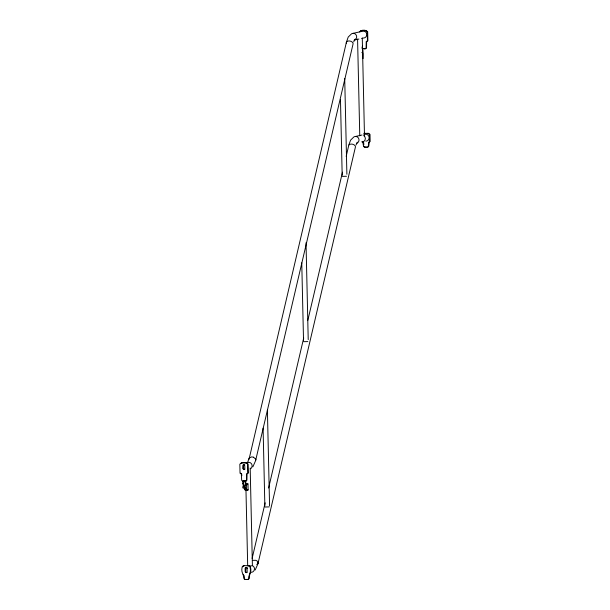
<?xml version="1.0" encoding="UTF-8"?>
<svg xmlns="http://www.w3.org/2000/svg" width="610" height="610" viewBox="0 0 610 610"><rect width="100%" height="100%" fill="white"/><g stroke="black" fill="none" stroke-linecap="round" stroke-linejoin="round"><path stroke-width="0.91" d="M249.04 459.261L346.427 42.151M346.167 156.396L348.767 145.287A3.485 2.287 13.2 0 1 353.114 144.379A3.485 2.287 13.2 0 1 355.287 147.597L258.007 563.526L257.023 564.403L258.007 563.526L258.114 562.344L257.321 561.162L255.834 560.308L252.471 560.338M258.007 563.526L258.114 562.344M245.54 489.754L244.564 489.761L242.627 483.333L243.138 481.076L244.107 481.069L243.603 483.326L245.632 490.257L248.117 489.952L247.98 483.921L245.494 484.218L245.258 485.286L245.35 489.304L246.516 489.296L246.798 490.242M244.564 489.761L244.907 488.259M246.516 489.296L246.661 484.21L247.98 483.921M361.997 47.992L362.401 46.192M362.668 52.849L363.072 51.042L362.47 49.036M363.08 58.667L363.232 53.581L362.942 52.635L361.776 52.643M252.136 558.432L265.137 502.853M268.606 488.03L303.704 337.963M307.821 320.364L342.485 172.15M253.485 457.21L251.716 456.875L249.147 458.079M346.533 41.777L348.234 37.042L351.543 33.802A3.485 3.363 77.4 0 1 356.171 35.037A3.485 3.363 77.4 0 1 355.05 39.803L354.158 40.291L355.302 39.04M249.109 458.201L247.622 462.38M255.56 460.771L252.86 466.841M348.874 144.913L350.575 140.17L353.884 136.93A3.485 3.363 77.4 0 1 358.512 138.165A3.485 3.363 77.4 0 1 357.391 142.931L356.499 143.426L357.643 142.176M257.9 563.899L255.201 569.976M353.701 41.877L354.463 40.168M356.042 145.005L356.804 143.304M243.588 464.767L243.283 468.594L243.687 469.387L244.869 469.372M245.914 567.498L245.624 571.616L246.028 572.409L247.202 572.401M359.45 31.85C361.204 29.722 365.863 29.539 367.67 31.697L367.876 40.778L366.64 41.48L366.541 47.854L365.771 48.67L362.119 48.792M359.869 31.758L361.082 30.652M242.589 566.804L243.802 565.699M367.578 147.155L368.348 146.339L368.509 142.389L370.163 141.589L370.003 134.421L368.737 133.338L363.705 133.354M240.836 463.31L241.468 462.967M369.363 142.092L369.584 134.52L367.601 133.323M246.501 567.277L245.494 567.59L245.129 568.39L245.197 571.715L246.196 572.714L247.149 571.692L247.073 568.375L246.082 567.369M247.042 462.746L248.712 462.266L250.413 462.723L251.671 463.981L252.159 465.72L251.747 467.466A3.485 3.363 77.4 0 1 250.542 468.747M251.213 572.363L252.883 571.883L254.088 570.594L254.5 568.855A3.485 3.363 77.4 0 0 252.746 565.851M369.294 142L368.768 146.24L368.005 147.063L365.969 147.162L364.353 147.185L363.545 146.377L362.828 142.145M353.22 33.314L363.331 31.064A3.485 3.363 77.4 0 1 366.778 34.518A3.485 3.363 77.4 0 1 363.491 38.026L361.654 38.438M354.296 40.077L358.893 39.048M355.554 136.449L361.997 135.016M363.834 134.604L365.672 134.192A3.485 3.363 77.4 0 1 369.119 137.654A3.485 3.363 77.4 0 1 365.832 141.162M250.184 468L252.403 565.752L249.254 565.988M244.511 565.577L242.742 566.133L242.162 566.896C240.782 572.828 243.847 573.857 243.931 578.692L244.74 579.5L248.392 579.378L249.154 578.562C249.04 573.728 252.021 572.63 250.39 566.743L249.124 565.653L244.091 565.668M346.503 176.259L342.317 176.374M307.837 341.585L303.65 341.691M269.178 506.902L264.992 507.017M243.138 486.155L242.673 487.222L243.154 488.252M366.389 147.071L364.772 147.086L363.972 146.278M242.925 481.015L246.158 480.993L246.928 480.169L247.027 473.802L248.262 473.093L248.056 464.012C246.249 461.854 241.59 462.037 239.837 464.172L240.043 473.253L241.308 473.939L241.697 480.306L242.506 481.107L245.738 481.084L246.501 480.268L246.608 473.894L247.843 473.192L247.637 464.111L246.371 463.02L241.758 462.944M361.372 30.622L365.985 30.706L367.25 31.789L367.456 40.87L366.221 41.579L366.114 47.946L365.352 48.77L363.735 48.777M363.247 142.046L361.943 141.749M241.346 473.551L240.462 473.154M242.627 483.333L243.603 483.326M245.494 484.218L246.661 484.21M245.258 485.286L246.425 485.278M246.951 489.96L248.117 489.952M243.146 574.368L243.634 574.368M246.356 579.485L247.965 579.477L248.735 578.654C248.613 573.819 251.602 572.729 249.97 566.835L247.988 565.638M244.762 464.759L243.161 464.866L242.795 465.659L242.864 468.686L243.863 469.685L244.816 468.671L244.747 465.643L243.748 464.645M253.493 457.18L255.773 459.208A3.485 2.287 13.2 0 1 255.666 460.397L352.946 44.469A3.485 2.287 13.2 0 0 349.888 41.022A3.485 2.287 13.2 0 0 346.32 43.34M244.358 578.6L245.159 579.409M241.598 473.612L241.842 475.663M247.096 567.491L247.5 568.276M244.77 480.634L245.983 484.653M363.629 142.336L363.834 144.707M244.084 575.443L244.29 577.807M362.271 37.965L364.505 136.663M357.574 39.04L359.77 135.847M344.711 78.415L346.884 174.269M340.471 99.422L342.187 175.344M306.022 242.788L308.218 339.587M301.759 262.849L303.528 340.67M267.401 410.004L269.574 505.858M263.093 428.167L264.862 505.987M245.769 481.412L245.815 483.311M245.967 489.952L247.69 565.874M363.613 135.481A3.485 3.363 77.4 0 1 362.081 141.993"/></g></svg>
